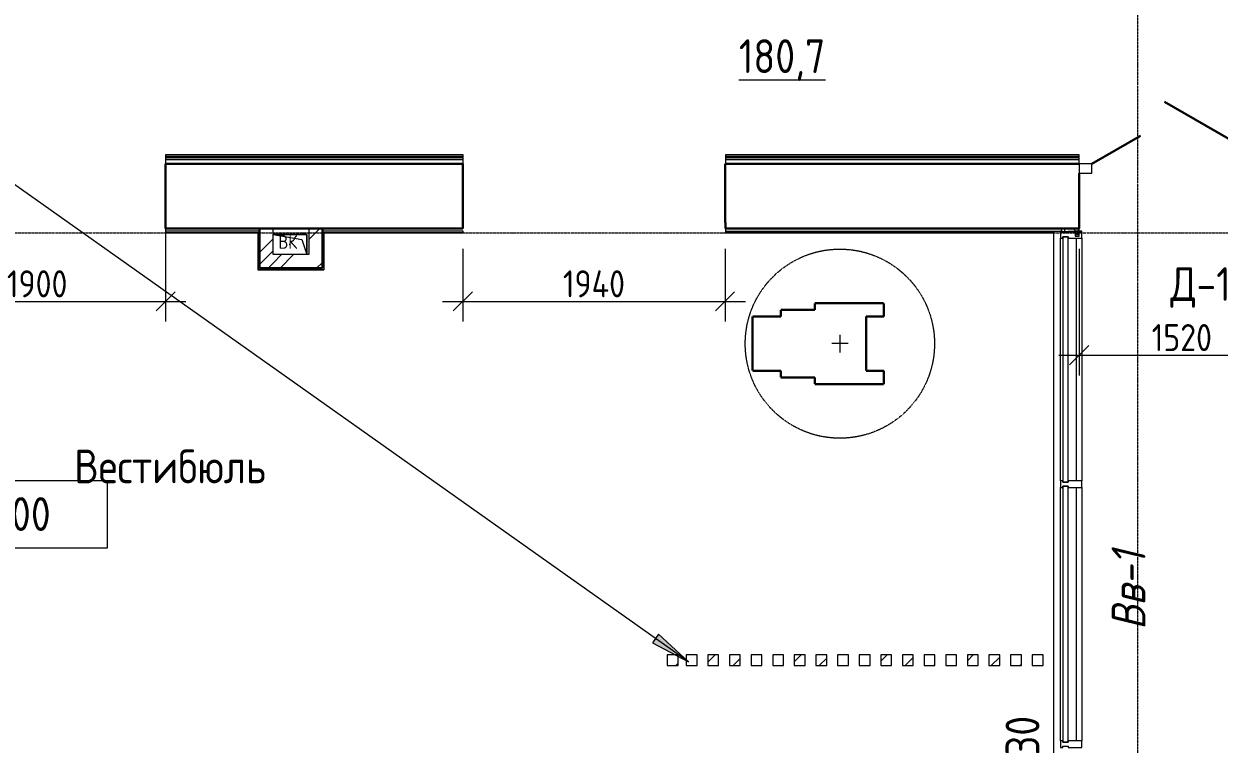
# Model space of a CAD drawing. Header units: millimetres. Extents: x -11345 to 411485, y -9810 to 73012.
# Drawn here: x 54361 to 63204, y 4509 to 9841 of the extents above; entities that cross this region are included whole.
import ezdxf

# ---------------------------------------------------------------- set-up
doc = ezdxf.new("R2010")
doc.units = ezdxf.units.MM
doc.linetypes.add('200_ШТРИХ__ш1_п0_6_', pattern=[1.6, 1, -0.6])
doc.linetypes.add('ADSK_Линия сетки', pattern=[25, 20, -2.5, 0, -2.5])
for name, color, linetype, lineweight in [('Аннотация', 7, 'Continuous', 18), ('Витраж', 7, 'Continuous', 9), ('Двери', 7, 'Continuous', 9), ('Марки', 7, 'Continuous', 20), ('Марки дверей', 7, 'Continuous', 20), ('Марки помещений', 7, 'Continuous', 20), ('Мебель', 7, 'Continuous', 18), ('Обобщенные модели', 7, 'Continuous', 18), ('Ограждение', 7, 'Continuous', 9), ('Оси', 253, 'Continuous', 9), ('Отметки', 7, 'Continuous', 9), ('Панели витража', 7, 'Continuous', 9), ('Перекрытие', 7, 'Continuous', 9), ('Размеры', 7, 'Continuous', 5), ('Стены внутренние', 7, 'Continuous', 18), ('Стены несущие', 7, 'Continuous', 30), ('Стены отделка', 7, 'Continuous', 30), ('Стены штриховка', 7, 'Continuous', 9)]:
    doc.layers.add(name, color=color, linetype=linetype, lineweight=lineweight)
doc.styles.add('GOST Common_2', font='GOST_Common.ttf', dxfattribs={"width": 0.9, "height": 250})
doc.styles.add('GOST Common_3', font='GOST_Common.ttf', dxfattribs={"width": 0.9, "height": 250})
doc.styles.add('GOST Common_5', font='GOST_Common.ttf', dxfattribs={"width": 0.9, "height": 100})
doc.styles.add('GOST Common_7', font='GOST_Common.ttf', dxfattribs={"width": 0.9, "height": 200})
doc.styles.add('GOST Common_B_I', font='', dxfattribs={"width": 0.9, "height": 250})
doc.styles.get('GOST Common_B_I').set_extended_font_data('GOST Common', italic=True, bold=True)
doc.dimstyles.new('ADSK_Основной_2_мм', dxfattribs={"dimscale": 304.8, "dimtxt": 201.142999, "dimasz": 0.463911, "dimexe": 0.492126, "dimexo": 0.492126, "dimgap": 0.098425, "dimtad": 1, "dimrnd": 0.01, "dimdsep": 46, "dimtxsty": 'GOST Common_7', "dimblk1": 'OBLIQUE', "dimblk2": 'OBLIQUE', "dimsah": 1, "dimcen": 0.09, "dimdle": 0.492126, "dimazin": 2, "dimtfac": 1, "dimtdec": 4, "dimtix": 1, "dimtmove": 0, "dimatfit": 3, "dimfxl": 1, "dimtvp": 1, "dimtolj": 1, "dimtzin": 0, "dimlwd": 20, "dimlwe": 20, "dimarcsym": 2})

# ---------------------------------------------------------------- blocks, each defined once
blk = doc.blocks.new('Дверь-Alumark_двупольная с глухим окном_S70 - 1520х2200 алюм ост Д-11л-3421825-План 1-го этажа')
at = {"layer": 'Двери', "lineweight": 30}
for p, q in [((790, 240), (-2.4, 697.5)), ((-540, 240), (-180.6, 447.5))]:
    blk.add_line(p, q, dxfattribs=at)
at = {"layer": 'Двери'}
for p, q in [((-635, 240), (-635, 170)), ((-540, 240), (-635, 240)), ((-540, 170), (-540, 240)), ((790, 240), (790, 170)), ((885, 240), (790, 240)), ((885, 170), (885, 240)), ((-635, 170), (-540, 170)), ((790, 170), (885, 170))]:
    blk.add_line(p, q, dxfattribs=at)
blk = doc.blocks.new('Системная панель - Стекло - 40мм-6487991-План 1-го этажа')
at = {"layer": 'Панели витража', "lineweight": 18}
for p, q in [((907.5, 40), (-907.5, 40)), ((-907.5, 40), (-907.5, 0)), ((-907.5, 0), (907.5, 0)), ((907.5, 0), (907.5, 40))]:
    blk.add_line(p, q, dxfattribs=at)
blk = doc.blocks.new('Системная панель - Стекло - 40мм-6487996-План 1-го этажа')
at = {"layer": 'Панели витража', "lineweight": 18}
for p, q in [((947.5, 40), (-947.5, 40)), ((-947.5, 40), (-947.5, 0)), ((-947.5, 0), (947.5, 0)), ((947.5, 0), (947.5, 40))]:
    blk.add_line(p, q, dxfattribs=at)
blk = doc.blocks.new('Прямоугольный импост - Импост структурный с накладкой - 100мм-6487985-План 1-го этажа')
at = {"layer": 'Витраж'}
for p, q in [((29977, 6459.2), (29977, 8254.2)), ((30094, 6459.2), (30094, 8254.2))]:
    blk.add_line(p, q, dxfattribs=at)
blk = doc.blocks.new('Прямоугольный импост - Импост структурный с накладкой - 100мм-6487995-План 1-го этажа')
at = {"layer": 'Витраж'}
for p, q in [((29977, 4534.2), (29977, 6409.2)), ((30094, 4534.2), (30094, 6409.2))]:
    blk.add_line(p, q, dxfattribs=at)
blk = doc.blocks.new('Прямоугольный импост - Импост структурный с накладкой - 160мм-687480-План 1-го этажа')
at = {"layer": 'Витраж', "lineweight": 18}
for p, q in [((0, 17), (-50, 17)), ((-50, 17), (-50, 0)), ((-50, 0), (-40, 0)), ((-40, 0), (-40, -40)), ((-10, -40), (-10, 0)), ((-10, 0), (0, 0)), ((0, 0), (0, 17)), ((-40, -40), (-50, -40)), ((-50, -40), (-50, -140)), ((0, -40), (-10, -40)), ((0, -140), (0, -40)), ((-50, -140), (0, -140))]:
    blk.add_line(p, q, dxfattribs=at)
blk = doc.blocks.new('Прямоугольный импост - Импост структурный с накладкой - 160мм-687471-План 1-го этажа')
at = {"layer": 'Витраж', "lineweight": 18}
for p, q in [((-25, 0), (-25, 17)), ((-25, 17), (25, 17)), ((-15, 0), (-25, 0)), ((-15, -40), (-15, 0)), ((25, 0), (15, 0)), ((15, 0), (15, -40)), ((25, 17), (25, 0)), ((-25, -140), (-25, -40)), ((-25, -40), (-15, -40)), ((15, -40), (25, -40)), ((25, -40), (25, -140)), ((25, -140), (-25, -140))]:
    blk.add_line(p, q, dxfattribs=at)
blk = doc.blocks.new('Ограждение_куообразное - Ограждение_куообразное-1750661-План 1-го этажа')
at = {"layer": 'Ограждение'}
h = blk.add_hatch(dxfattribs=at)
h.set_pattern_fill('FP_23', color=256, style=0, pattern_type=2)
h.set_pattern_definition([(45, (0, 0), (-106.066, 106.066), [])])
h.paths.add_polyline_path([(18575.7, 5090.2), (18655.7, 5090.2), (18655.7, 5170.2), (18575.7, 5170.2)])
h.paths.add_polyline_path([(28247, 5090.2), (28247, 5170.2), (28167, 5170.2), (28167, 5090.2)])
h.paths.add_polyline_path([(19055.7, 5090.2), (19135.7, 5090.2), (19135.7, 5170.2), (19055.7, 5170.2)])
h.paths.add_polyline_path([(19535.7, 5090.2), (19615.7, 5090.2), (19615.7, 5170.2), (19535.7, 5170.2)])
h.paths.add_polyline_path([(28727, 5090.2), (28727, 5170.2), (28647, 5170.2), (28647, 5090.2)])
h.paths.add_polyline_path([(18815.7, 5090.2), (18815.7, 5170.2), (18735.7, 5170.2), (18735.7, 5090.2)])
h.paths.add_polyline_path([(28841.7, 5090.2), (28887, 5090.2), (28887, 5170.2), (28807, 5170.2), (28807, 5090.2)])
h.paths.add_polyline_path([(28407, 5090.2), (28407, 5170.2), (28327, 5170.2), (28327, 5090.2)])
h.paths.add_polyline_path([(18975.7, 5090.2), (18975.7, 5170.2), (18895.7, 5170.2), (18895.7, 5090.2)])
h.paths.add_polyline_path([(19375.7, 5090.2), (19455.7, 5090.2), (19455.7, 5170.2), (19375.7, 5170.2)])
h.paths.add_polyline_path([(28567, 5090.2), (28567, 5170.2), (28487, 5170.2), (28487, 5090.2)])
h.paths.add_polyline_path([(29447, 5090.2), (29527, 5090.2), (29527, 5170.2), (29447, 5170.2)])
h.paths.add_polyline_path([(19215.7, 5090.2), (19295.7, 5090.2), (19295.7, 5170.2), (19215.7, 5170.2)])
h.paths.add_polyline_path([(29607, 5090.2), (29687, 5090.2), (29687, 5170.2), (29607, 5170.2)])
h.paths.add_polyline_path([(29847, 5090.2), (29847, 5170.2), (29767, 5170.2), (29767, 5090.2)])
h.paths.add_polyline_path([(20335.7, 5090.2), (20415.7, 5090.2), (20415.7, 5170.2), (20335.7, 5170.2)])
h.paths.add_polyline_path([(29207, 5090.2), (29207, 5170.2), (29127, 5170.2), (29127, 5090.2)])
h.paths.add_polyline_path([(20495.7, 5090.2), (20575.7, 5090.2), (20575.7, 5170.2), (20495.7, 5170.2)])
h.paths.add_polyline_path([(20655.7, 5090.2), (20735.7, 5090.2), (20735.7, 5170.2), (20655.7, 5170.2)])
h.paths.add_polyline_path([(29367, 5090.2), (29367, 5170.2), (29287, 5170.2), (29287, 5090.2)])
h.paths.add_polyline_path([(20975.7, 5090.2), (21055.7, 5090.2), (21055.7, 5170.2), (20975.7, 5170.2)])
h.paths.add_polyline_path([(29047, 5090.2), (29047, 5170.2), (28967, 5170.2), (28967, 5090.2)])
h.paths.add_polyline_path([(20815.7, 5090.2), (20895.7, 5090.2), (20895.7, 5170.2), (20815.7, 5170.2)])
h.paths.add_polyline_path([(27367, 5090.2), (27447, 5090.2), (27447, 5170.2), (27367, 5170.2)])
h.paths.add_polyline_path([(21135.7, 5090.2), (21215.7, 5090.2), (21215.7, 5170.2), (21135.7, 5170.2)])
h.paths.add_polyline_path([(27767, 5090.2), (27767, 5170.2), (27687, 5170.2), (27687, 5090.2)])
h.paths.add_polyline_path([(19855.7, 5090.2), (19935.7, 5090.2), (19935.7, 5170.2), (19855.7, 5170.2)])
h.paths.add_polyline_path([(27927, 5090.2), (27927, 5170.2), (27847, 5170.2), (27847, 5090.2)])
h.paths.add_polyline_path([(19695.7, 5090.2), (19775.7, 5090.2), (19775.7, 5170.2), (19695.7, 5170.2)])
h.paths.add_polyline_path([(28087, 5090.2), (28087, 5170.2), (28007, 5170.2), (28007, 5090.2)])
h.paths.add_polyline_path([(20175.7, 5090.2), (20255.7, 5090.2), (20255.7, 5170.2), (20175.7, 5170.2)])
h.paths.add_polyline_path([(27607, 5090.2), (27607, 5170.2), (27527, 5170.2), (27527, 5090.2)])
h.paths.add_polyline_path([(27147, 5090.2), (27147, 5170.2), (27067, 5170.2), (27067, 5090.2), (27125.7, 5090.2)])
h.paths.add_polyline_path([(20015.7, 5090.2), (20095.7, 5090.2), (20095.7, 5170.2), (20015.7, 5170.2)])
h.paths.add_polyline_path([(27287, 5090.2), (27287, 5170.2), (27207, 5170.2), (27207, 5090.2)])
at = {"layer": 'Ограждение', "lineweight": 18}
for p, q in [((27147, 5170.2), (27067, 5170.2)), ((27067, 5170.2), (27067, 5090.2)), ((27147, 5090.2), (27147, 5170.2)), ((27287, 5170.2), (27207, 5170.2)), ((27207, 5170.2), (27207, 5090.2)), ((27287, 5090.2), (27287, 5170.2)), ((27447, 5170.2), (27367, 5170.2)), ((27367, 5170.2), (27367, 5090.2)), ((27447, 5090.2), (27447, 5170.2)), ((27607, 5170.2), (27527, 5170.2)), ((27527, 5170.2), (27527, 5090.2)), ((27607, 5090.2), (27607, 5170.2)), ((27767, 5170.2), (27687, 5170.2)), ((27687, 5170.2), (27687, 5090.2)), ((27767, 5090.2), (27767, 5170.2)), ((27927, 5170.2), (27847, 5170.2)), ((27847, 5170.2), (27847, 5090.2)), ((27927, 5090.2), (27927, 5170.2)), ((28087, 5170.2), (28007, 5170.2)), ((28007, 5170.2), (28007, 5090.2)), ((28087, 5090.2), (28087, 5170.2)), ((28247, 5170.2), (28167, 5170.2)), ((28167, 5170.2), (28167, 5090.2)), ((28247, 5090.2), (28247, 5170.2)), ((28407, 5170.2), (28327, 5170.2)), ((28327, 5170.2), (28327, 5090.2)), ((28407, 5090.2), (28407, 5170.2)), ((28567, 5170.2), (28487, 5170.2)), ((28487, 5170.2), (28487, 5090.2)), ((28567, 5090.2), (28567, 5170.2)), ((28727, 5170.2), (28647, 5170.2)), ((28647, 5170.2), (28647, 5090.2)), ((28727, 5090.2), (28727, 5170.2)), ((28887, 5170.2), (28807, 5170.2)), ((28807, 5170.2), (28807, 5090.2)), ((28887, 5090.2), (28887, 5170.2)), ((29047, 5170.2), (28967, 5170.2)), ((28967, 5170.2), (28967, 5090.2)), ((29047, 5090.2), (29047, 5170.2)), ((29207, 5170.2), (29127, 5170.2)), ((29127, 5170.2), (29127, 5090.2)), ((29207, 5090.2), (29207, 5170.2)), ((29367, 5170.2), (29287, 5170.2)), ((29287, 5170.2), (29287, 5090.2)), ((29367, 5090.2), (29367, 5170.2)), ((29527, 5170.2), (29447, 5170.2)), ((29447, 5170.2), (29447, 5090.2)), ((29527, 5090.2), (29527, 5170.2)), ((29687, 5170.2), (29607, 5170.2)), ((29607, 5170.2), (29607, 5090.2)), ((29687, 5090.2), (29687, 5170.2)), ((29847, 5170.2), (29767, 5170.2)), ((29767, 5170.2), (29767, 5090.2)), ((29847, 5090.2), (29847, 5170.2)), ((27067, 5090.2), (27147, 5090.2)), ((27207, 5090.2), (27287, 5090.2)), ((27367, 5090.2), (27447, 5090.2)), ((27527, 5090.2), (27607, 5090.2)), ((27687, 5090.2), (27767, 5090.2)), ((27847, 5090.2), (27927, 5090.2)), ((28007, 5090.2), (28087, 5090.2)), ((28167, 5090.2), (28247, 5090.2)), ((28327, 5090.2), (28407, 5090.2)), ((28487, 5090.2), (28567, 5090.2)), ((28647, 5090.2), (28727, 5090.2)), ((28807, 5090.2), (28887, 5090.2)), ((28967, 5090.2), (29047, 5090.2)), ((29127, 5090.2), (29207, 5090.2)), ((29287, 5090.2), (29367, 5090.2)), ((29447, 5090.2), (29527, 5090.2)), ((29607, 5090.2), (29687, 5090.2)), ((29767, 5090.2), (29847, 5090.2))]:
    blk.add_line(p, q, dxfattribs=at)
blk = doc.blocks.new('GM_Отверстие прямоугольное _в плите_ - Отверстие-V28-План 1-го этажа')
at = {"layer": 'Обобщенные модели'}
for p, q in [((-75, -125), (-75, 125)), ((-75, 125), (75, 125)), ((75, 125), (-75, 125)), ((-75, 125), (-75, -125)), ((-37.5, 87.5), (75, 125)), ((-75, -125), (-37.5, 87.5))]:
    blk.add_line(p, q, dxfattribs=at)
for start, end in [(360, 180), (180, 360), (60, 165), (300, 360), (195, 270)]:
    blk.add_arc((0, 0), 2.5, start, end, dxfattribs=at)
blk = doc.blocks.new('FRT_2D_Символ _разворот МГН_1 - D1_4_Символ доступности разворота МГН _360__-V38-План 1-го этажа')
at = {"layer": 'Мебель', "color": 98, "linetype": '200_ШТРИХ__ш1_п0_6_', "lineweight": 30, "true_color": 0x004000}
for p, q in [((-300, 325.4), (-300, -185.8)), ((-300, 325.4), (-200, 325.4)), ((-200, 195.4), (-200, 325.4)), ((200, 325.4), (300, 325.4)), ((200, 195.4), (200, 325.4)), ((300, 325.4), (300, -185.8)), ((-200, 195.4), (200, 195.4)), ((-300, -185.8), (-250, -185.8)), ((-250, -185.8), (-250, -435.8)), ((300, -185.8), (250, -185.8)), ((250, -185.8), (250, -435.8)), ((-200, -435.8), (-250, -435.8)), ((-200, -435.8), (-200, -645.8)), ((200, -435.8), (250, -435.8)), ((200, -435.8), (200, -645.8)), ((-200, -645.8), (200, -645.8))]:
    blk.add_line(p, q, dxfattribs=at)
at = {"layer": 'Мебель'}
for p, q in [((-65, 0), (65, 0)), ((0, 60.4), (0, -59.6))]:
    blk.add_line(p, q, dxfattribs=at)
at = {"layer": 'Мебель', "color": 1, "linetype": '200_ШТРИХ__ш1_п0_6_', "lineweight": 9, "true_color": 0xff0000}
blk.add_circle((0, 0), 700, dxfattribs=at)
blk = doc.blocks.new('Высотные отметки - Рамка-12095-План 1-го этажа')
at = {"layer": 'Аннотация', "lineweight": 20}
for p, q in [((-6.5, 0), (-6.5, 5)), ((-6.5, 5), (6.5, 5)), ((6.5, 5), (6.5, 0)), ((6.5, 0), (-6.5, 0))]:
    blk.add_line(p, q, dxfattribs=at)
blk = doc.blocks.new('_Oblique')
at = {"color": 0, "linetype": 'ByBlock', "lineweight": -2}
blk.add_line((-0.5, -0.5), (0.5, 0.5), dxfattribs=at)
blk = doc.blocks.new('DIMBLOCK58-План 1-го этажа')
at = {"layer": 'Defpoints', "color": 0, "transparency": 16777216}
for p in [(62167.9, 8325.2), (63687.9, 8325.2), (63687.9, 7388.6)]:
    blk.add_point(p, dxfattribs=at)
at = {"layer": 'Размеры', "color": 0, "transparency": 16777216}
for p, q in [((62167.9, 8175.2), (62167.9, 7238.6)), ((63687.9, 8175.2), (63687.9, 7238.6)), ((62017.9, 7388.6), (63837.9, 7388.6))]:
    blk.add_line(p, q, dxfattribs=at)
at = {"layer": 'Размеры', "color": 0, "transparency": 16777216, "xscale": 141.4, "yscale": 141.4, "zscale": 141.4, "rotation": 180}
blk.add_blockref('_Oblique', (62167.9, 7388.6), dxfattribs=at)
at = {"layer": 'Размеры', "color": 0, "transparency": 16777216, "xscale": 141.4, "yscale": 141.4, "zscale": 141.4}
blk.add_blockref('_Oblique', (63687.9, 7388.6), dxfattribs=at)
at = {"layer": 'Размеры', "color": 0, "lineweight": 20, "transparency": 16777216, "insert": (62927.9, 7518.6), "char_height": 200, "width": 560.473, "attachment_point": 5, "style": 'GOST Common_7'}
blk.add_mtext('\\A1;1520', dxfattribs=at)
blk = doc.blocks.new('DIMBLOCK59-План 1-го этажа')
at = {"layer": 'Defpoints', "color": 0, "transparency": 16777216}
for p in [(57608.4, 8325.2), (59548.4, 8325.2), (59548.4, 7786.5)]:
    blk.add_point(p, dxfattribs=at)
at = {"layer": 'Размеры', "color": 0, "transparency": 16777216}
for p, q in [((57608.4, 8175.2), (57608.4, 7636.5)), ((59548.4, 8175.2), (59548.4, 7636.5)), ((57458.4, 7786.5), (59698.4, 7786.5))]:
    blk.add_line(p, q, dxfattribs=at)
at = {"layer": 'Размеры', "color": 0, "transparency": 16777216, "xscale": 141.4, "yscale": 141.4, "zscale": 141.4, "rotation": 180}
blk.add_blockref('_Oblique', (57608.4, 7786.5), dxfattribs=at)
at = {"layer": 'Размеры', "color": 0, "transparency": 16777216, "xscale": 141.4, "yscale": 141.4, "zscale": 141.4}
blk.add_blockref('_Oblique', (59548.4, 7786.5), dxfattribs=at)
at = {"layer": 'Размеры', "color": 0, "lineweight": 20, "transparency": 16777216, "insert": (58578.4, 7916.5), "char_height": 200, "width": 580.928, "attachment_point": 5, "style": 'GOST Common_7'}
blk.add_mtext('\\A1;1940', dxfattribs=at)
blk = doc.blocks.new('DIMBLOCK60-План 1-го этажа')
at = {"layer": 'Defpoints', "color": 0, "transparency": 16777216}
for p in [(53509, 8805.2), (55409, 8805.2), (55409, 7786.5)]:
    blk.add_point(p, dxfattribs=at)
at = {"layer": 'Размеры', "color": 0, "transparency": 16777216}
for p, q in [((53509, 8655.2), (53509, 7636.5)), ((55409, 8655.2), (55409, 7636.5)), ((53359, 7786.5), (55559, 7786.5))]:
    blk.add_line(p, q, dxfattribs=at)
at = {"layer": 'Размеры', "color": 0, "transparency": 16777216, "xscale": 141.4, "yscale": 141.4, "zscale": 141.4, "rotation": 180}
blk.add_blockref('_Oblique', (53509, 7786.5), dxfattribs=at)
at = {"layer": 'Размеры', "color": 0, "transparency": 16777216, "xscale": 141.4, "yscale": 141.4, "zscale": 141.4}
blk.add_blockref('_Oblique', (55409, 7786.5), dxfattribs=at)
at = {"layer": 'Размеры', "color": 0, "lineweight": 20, "transparency": 16777216, "insert": (54459, 7916.5), "char_height": 200, "width": 560.473, "attachment_point": 5, "style": 'GOST Common_7'}
blk.add_mtext('\\A1;1900', dxfattribs=at)
blk = doc.blocks.new('оси')
at = {"layer": 'Оси', "linetype": 'ADSK_Линия сетки'}
for p, q in [((37050, -6855.047), (37050, 46377.998)), ((-5146.135, 10450), (62505.288, 10450))]:
    blk.add_line(p, q, dxfattribs=at)

msp = doc.modelspace()

# ---------------------------------------------------------------- hatches: boundary and pattern name
at = {"layer": 'Аннотация', "lineweight": 9}
msp.add_hatch(color=256, dxfattribs=at).paths.add_polyline_path([(59278.80865, 5118.3197), (59056.84395, 5323.96888), (59011.18129, 5259.51287)])
at = {"layer": 'Стены внутренние', "lineweight": 9}
h = msp.add_hatch(dxfattribs=at)
h.set_pattern_fill('FP_12', color=256, style=0, pattern_type=2)
h.set_pattern_definition([(0, (32053.86, 0), (406.4, 101.6), [33.528, -271.272, 33.528, -271.272, -1625.6]), (0, (32053.86, 0), (406.4, 101.6), [-609.6, 33.528, -576.072, 33.528, -271.272, -711.2]), (0, (32053.86, 0), (406.4, 101.6), [-1524, 33.528, -169.672, 33.528, -474.472]), (120, (32206.26, 50.8), (-291.18818, 301.15272), [33.528, -271.272, 33.528, -271.272, -1625.6]), (120, (32206.26, 50.8), (-291.18818, 301.15272), [-609.6, 33.528, -576.072, 33.528, -271.272, -711.2]), (120, (32206.26, 50.8), (-291.18818, 301.15272), [-1524, 33.528, -169.672, 33.528, -474.472]), (240, (32257.06, 254), (-115.21182, -402.75272), [33.528, -271.272, 33.528, -271.272, -1625.6]), (240, (32257.06, 254), (-115.21182, -402.75272), [-609.6, 33.528, -576.072, 33.528, -271.272, -711.2]), (240, (32257.06, 254), (-115.21182, -402.75272), [-1524, 33.528, -169.672, 33.528, -474.472])])
h.paths.add_polyline_path([(70962.86393, 8835.20911), (70962.86393, 8850.20911), (69767.86393, 8850.20911), (69767.86393, 8835.20911), (70706.82102, 8835.20911)])
h.paths.add_polyline_path([(64373.30516, 8835.20911), (68167.86393, 8835.20911), (68167.86393, 8850.20911), (63687.86393, 8850.20911), (63687.86393, 8835.20911)])
h.paths.add_polyline_path([(71992.86393, 8835.20911), (72119.99442, 8835.20911), (72119.99442, 8850.20911), (71992.86393, 8850.20911)])
h.paths.add_polyline_path([(45372.7576, 8835.20911), (45696.86393, 8835.20911), (45696.86393, 8850.20911), (41999.86393, 8850.20911), (41999.86393, 8835.20911), (43261.58565, 8835.20911)])
h.paths.add_polyline_path([(47296.86393, 8835.20911), (53508.98007, 8835.20911), (53508.98007, 8850.20911), (47296.86393, 8850.20911)])
h.paths.add_polyline_path([(40397.14953, 8835.20911), (40399.86393, 8835.20911), (40399.86393, 8850.20911), (39617.95046, 8850.20911), (39617.95046, 8835.20911), (40094.82773, 8835.20911)])
h.paths.add_polyline_path([(56984.20333, 8835.20911), (57611.39801, 8835.20911), (57611.39801, 8850.20911), (55408.98007, 8850.20911), (55408.98007, 8835.20911), (56872.6581, 8835.20911)])
h.paths.add_polyline_path([(62167.86393, 8835.20911), (62167.86393, 8850.20911), (59551.39801, 8850.20911), (59551.39801, 8835.20911), (61734.34022, 8835.20911)])
h = msp.add_hatch(dxfattribs=at)
h.set_pattern_fill('ANSI34', color=256, scale=20, style=0)
h.paths.add_polyline_path([(56203.86393, 8325.20911), (56103.86393, 8325.20911), (56103.86393, 8032.64233), (56203.86393, 8032.64233)])
h = msp.add_hatch(dxfattribs=at)
h.set_pattern_fill('ANSI34', color=256, scale=20, style=0)
h.paths.add_polyline_path([(56568.86393, 8032.64233), (56568.86393, 8325.20911), (56468.86393, 8325.20911), (56468.86393, 8132.64233), (56203.86393, 8132.64233), (56203.86393, 8032.64233)])
h = msp.add_hatch(dxfattribs=at)
h.set_pattern_fill('FP_8', color=256, style=0, pattern_type=2)
h.set_pattern_definition([(45, (32053.86, 0), (-106.066, 106.066), []), (135, (32053.86, 0), (-106.066, -106.066), [])])
h.paths.add_polyline_path([(62087.86393, 2598.2316), (62162.86393, 2598.2316), (62162.86393, 2639.22035), (62062.86393, 2638.2316), (62062.86393, 2598.2316)])
h.paths.add_polyline_path([(62138.44394, 8304.22035), (62138.44394, 8305.20911), (62162.86393, 8305.20911), (62162.86393, 8325.20911), (62062.86393, 8325.20911), (62062.86393, 8304.22035), (62087.86393, 8304.22035)])

# ---------------------------------------------------------------- linework, layer by layer
at = {"layer": 'Аннотация', "lineweight": 9}
for p, q in [((59278.80865, 5118.3197), (50978.59452, 10998.45146)), ((59056.84395, 5323.96888), (59011.18129, 5259.51287)), ((59278.80865, 5118.3197), (59056.84395, 5323.96888)), ((59011.18129, 5259.51287), (59278.80865, 5118.3197))]:
    msp.add_line(p, q, dxfattribs=at)
at = {"layer": 'Перекрытие'}
for p, q in [((57611.39801, 8805.20911), (57611.39801, 8325.20911)), ((57611.39801, 8325.20911), (57608.39801, 8325.20911)), ((61980.86393, 2658.2316), (61980.86393, 8293.20911)), ((62187.86393, 8254.22035), (62187.86393, 6459.22035)), ((62187.86393, 6409.22035), (62187.86393, 4534.22035))]:
    msp.add_line(p, q, dxfattribs=at)
at = {"layer": 'Стены несущие'}
for p, q in [((55408.86393, 8805.20911), (55408.86393, 8325.20911)), ((57608.39801, 8805.20911), (55408.86393, 8805.20911)), ((57608.39801, 8325.20911), (57608.39801, 8805.20911)), ((59548.39801, 8805.20911), (62167.86393, 8805.20911)), ((59548.39801, 8805.20911), (59548.39801, 8370.20911)), ((62167.86393, 8325.20911), (62167.86393, 8735.20911)), ((55408.86393, 8325.20911), (57608.39801, 8325.20911)), ((56103.86393, 8325.20911), (56103.86393, 8032.64233)), ((56568.86393, 8325.20911), (56568.86393, 8032.64233)), ((59548.39801, 8370.20911), (59551.39801, 8370.20911)), ((59551.39801, 8370.20911), (59551.39801, 8325.20911)), ((62167.86393, 8325.20911), (59551.39801, 8325.20911)), ((56103.86393, 8032.64233), (56568.86393, 8032.64233))]:
    msp.add_line(p, q, dxfattribs=at)
at = {"layer": 'Стены отделка', "lineweight": 9}
for p, q in [((55408.98007, 8870.20911), (55408.98007, 8805.20911)), ((57611.39801, 8870.20911), (55408.98007, 8870.20911)), ((57611.39801, 8805.20911), (57611.39801, 8870.20911)), ((59551.39801, 8870.20911), (59551.39801, 8805.20911)), ((62167.86393, 8870.20911), (59551.39801, 8870.20911)), ((62167.86393, 8805.20911), (62167.86393, 8870.20911)), ((57608.39801, 8805.20911), (57611.39801, 8805.20911)), ((56203.86393, 8132.64233), (56203.86393, 8325.20911)), ((56468.86393, 8325.20911), (56468.86393, 8132.64233)), ((59551.39801, 8325.20911), (59551.39801, 8293.20911)), ((62167.86393, 8270.20911), (62167.86393, 8325.20911)), ((56103.86393, 8305.20911), (55408.86393, 8305.20911)), ((55408.86393, 8305.20911), (55408.86393, 8293.20911)), ((55408.86393, 8293.20911), (56091.86393, 8293.20911)), ((56091.86393, 8293.20911), (56091.86393, 8022.64233)), ((57611.39801, 8305.20911), (56568.86393, 8305.20911)), ((56580.86393, 8293.20911), (57611.39801, 8293.20911)), ((56580.86393, 8293.20911), (56580.86393, 8020.88485)), ((57611.39801, 8293.20911), (57611.39801, 8305.20911)), ((59551.39801, 8293.20911), (61982.86393, 8293.20911)), ((61982.86393, 8305.20911), (62037.86393, 8305.20911)), ((61982.86393, 8293.20911), (61982.86393, 8305.20911)), ((62037.86393, 8305.20911), (62037.86393, 8304.22035)), ((62037.86393, 8304.22035), (62187.86393, 8304.22035)), ((62138.44394, 8305.20911), (62138.44394, 8270.20911)), ((62138.44394, 8270.20911), (62167.86393, 8270.20911)), ((62187.86393, 8305.20911), (62167.86393, 8305.20911)), ((62187.86393, 8304.22035), (62187.86393, 8305.20911)), ((56468.86393, 8132.64233), (56203.86393, 8132.64233)), ((56093.86393, 8020.64233), (56580.86393, 8020.88485))]:
    msp.add_line(p, q, dxfattribs=at)
at = {"layer": 'Стены штриховка'}
for p, q in [((57611.39801, 8859.20911), (55408.98007, 8859.20911)), ((57611.39801, 8850.20911), (55408.98007, 8850.20911)), ((62167.86393, 8859.20911), (59551.39801, 8859.20911)), ((62167.86393, 8850.20911), (59551.39801, 8850.20911)), ((57611.39801, 8835.20911), (55408.98007, 8835.20911)), ((62167.86393, 8835.20911), (59551.39801, 8835.20911)), ((62037.86393, 8305.20911), (62037.86393, 8325.20911)), ((62062.86393, 8304.22035), (62062.86393, 8325.20911)), ((62162.86393, 8304.22035), (62162.86393, 8325.20911)), ((55408.86393, 8295.20911), (56093.86393, 8295.20911)), ((56093.86393, 8295.20911), (56093.86393, 8022.64233)), ((56578.86393, 8295.20911), (56578.86393, 8022.64233)), ((56578.86393, 8295.20911), (57611.39801, 8295.20911)), ((59551.39801, 8305.20911), (61982.86393, 8305.20911)), ((59551.39801, 8295.20911), (61982.86393, 8295.20911)), ((62167.86393, 8305.20911), (62138.44394, 8305.20911)), ((62138.44394, 8290.20911), (62167.86393, 8290.20911)), ((62138.44394, 8281.20911), (62167.86393, 8281.20911)), ((56091.86393, 8022.64233), (56091.86393, 8020.64233)), ((56091.86393, 8020.64233), (56093.86393, 8020.64233)), ((56093.86393, 8022.64233), (56578.86393, 8022.64233)), ((56103.86393, 8032.64233), (56103.86393, 8034.64233)), ((56105.86393, 8032.64233), (56103.86393, 8032.64233))]:
    msp.add_line(p, q, dxfattribs=at)

# ---------------------------------------------------------------- block references
msp.add_blockref('оси', (25553.42928, -2155))
at = {"layer": 'Витраж', "rotation": 89.99999999999991}
msp.add_blockref('Прямоугольный импост - Импост структурный с накладкой - 160мм-687480-План 1-го этажа', (62047.86393, 8304.22035), dxfattribs=at)
at = {"layer": 'Витраж'}
for name in ['Прямоугольный импост - Импост структурный с накладкой - 100мм-6487985-План 1-го этажа', 'Прямоугольный импост - Импост структурный с накладкой - 100мм-6487995-План 1-го этажа']:
    msp.add_blockref(name, (32053.86393, 0), dxfattribs=at)
at = {"layer": 'Витраж', "extrusion": (0, 0, -1), "rotation": 270.0000000000001}
for p in [(-62047.86393, 6434.22035), (-62047.86393, 4509.22035)]:
    msp.add_blockref('Прямоугольный импост - Импост структурный с накладкой - 160мм-687471-План 1-го этажа', p, dxfattribs=at)
at = {"layer": 'Двери'}
msp.add_blockref('Дверь-Alumark_двупольная с глухим окном_S70 - 1520х2200 алюм ост Д-11л-3421825-План 1-го этажа', (62802.86393, 8565.20911), dxfattribs=at)
at = {"layer": 'Мебель', "color": 1, "true_color": 0xff0000, "rotation": 269.9999999999996}
msp.add_blockref('FRT_2D_Символ _разворот МГН_1 - D1_4_Символ доступности разворота МГН _360__-V38-План 1-го этажа', (60397.86393, 7473.49009), dxfattribs=at)
at = {"layer": 'Обобщенные модели', "rotation": 269.9999999999994}
msp.add_blockref('GM_Отверстие прямоугольное _в плите_ - Отверстие-V28-План 1-го этажа', (56328.86393, 8207.64233), dxfattribs=at)
at = {"layer": 'Ограждение'}
msp.add_blockref('Ограждение_куообразное - Ограждение_куообразное-1750661-План 1-го этажа', (32053.86393, 0), dxfattribs=at)
at = {"layer": 'Отметки', "lineweight": 20, "xscale": 99.99999999999993, "yscale": 99.99999999999993, "zscale": 99.99999999999993}
msp.add_blockref('Высотные отметки - Рамка-12095-План 1-го этажа', (54326.62573, 5960.57904), dxfattribs=at)
at = {"layer": 'Панели витража', "rotation": 269.9999999999999}
for name, p in [('Системная панель - Стекло - 40мм-6487991-План 1-го этажа', (62047.86393, 7356.72035)), ('Системная панель - Стекло - 40мм-6487996-План 1-го этажа', (62047.86393, 5471.72035))]:
    msp.add_blockref(name, p, dxfattribs=at)

# ---------------------------------------------------------------- texts
at = {"layer": 'Аннотация', "color": 251, "lineweight": 9, "true_color": 0x4b4b4b, "insert": (56244.65448, 8275.53351), "char_height": 100, "width": 156.348, "attachment_point": 1, "line_spacing_factor": 1.022766, "style": 'GOST Common_5'}
msp.add_mtext('\\pxt3.6,7.2,10.8,14.4,18,21.6,25.2,28.8,32.4,36,39.6,43.2,46.8,50.4,54,57.6,61.2,64.8,68.4,72,75.6,79.2,82.8,86.4,90,93.6,97.2,100.8,104.4,108,111.6,115.2;{ВК}', dxfattribs=at)
at = {"layer": 'Аннотация', "color": 1, "lineweight": 9, "true_color": 0xff0000, "insert": (61623.97859, 3957.96897), "char_height": 250, "width": 811.737, "attachment_point": 1, "rotation": 90, "line_spacing_factor": 1.022766, "style": 'GOST Common_2'}
msp.add_mtext('\\pxt1.44,2.88,4.32,5.76,7.2,8.64,10.08,11.52,12.96,14.4,15.84,17.28,18.72,20.16,21.6,23.04,24.48,25.92,27.36,28.8,30.24,31.68,33.12,34.56,36,37.44,38.88,40.32,41.76,43.2,44.64,46.08;{EIW30}', dxfattribs=at)
at = {"layer": 'Марки', "lineweight": 9, "insert": (62533.31497, 5646.80279), "char_height": 250, "width": 648.9, "attachment_point": 5, "rotation": 90, "line_spacing_factor": 1.022766, "style": 'GOST Common_B_I'}
msp.add_mtext('\\pxqc,t4.572,9.144,13.716,18.288,22.86,27.432,32.004,36.576,41.148,45.72,50.292,54.864,59.436,64.008,68.58,73.152,77.724,82.296,86.868,91.44,96.012,100.584,105.156,109.728,114.3,118.872,123.444,128.016,132.588,137.16,141.732,146.304;{Вв-1}', dxfattribs=at)
at = {"layer": 'Марки дверей', "lineweight": 9, "insert": (63201.65796, 7889.25266), "char_height": 250, "width": 756, "attachment_point": 5, "line_spacing_factor": 1.022766, "style": 'GOST Common_2'}
msp.add_mtext('\\pxqc,t1.8,3.6,5.4,7.2,9,10.8,12.6,14.4,16.2,18,19.8,21.6,23.4,25.2,27,28.8,30.6,32.4,34.2,36,37.8,39.6,41.4,43.2,45,46.8,48.6,50.4,52.2,54,55.8,57.6;{Д-11л}', dxfattribs=at)
at = {"layer": 'Марки помещений', "lineweight": 9, "char_height": 250, "attachment_point": 5, "line_spacing_factor": 1.022766, "style": 'GOST Common_2'}
for s, insert, width in [('\\pxqc,t1.8,3.6,5.4,7.2,9,10.8,12.6,14.4,16.2,18,19.8,21.6,23.4,25.2,27,28.8,30.6,32.4,34.2,36,37.8,39.6,41.4,43.2,45,46.8,48.6,50.4,52.2,54,55.8,57.6;{\\L180,7}', (59970.37754, 9572.55497), 678.6), ('\\pxqc,t1.8,3.6,5.4,7.2,9,10.8,12.6,14.4,16.2,18,19.8,21.6,23.4,25.2,27,28.8,30.6,32.4,34.2,36,37.8,39.6,41.4,43.2,45,46.8,48.6,50.4,52.2,54,55.8,57.6;{Вестибюль}', (55443.55577, 6564.87965), 1530)]:
    msp.add_mtext(s, dxfattribs=dict(at, insert=insert, width=width))
at = {"layer": 'Отметки', "lineweight": 20, "insert": (53897.94966, 6337.28611), "char_height": 250, "width": 1028.8225687, "attachment_point": 1, "line_spacing_factor": 1.022761, "style": 'GOST Common_3'}
msp.add_mtext('0,000', dxfattribs=at)

# ---------------------------------------------------------------- dimensions: what is measured, and where the dimension line sits
at = {"layer": 'Размеры', "lineweight": 20}
for base, p1, p2, override, picture, middle in [((55408.98007, 7786.51155), (53508.98007, 8805.20911), (55408.98007, 8805.20911), {"dimpost": '<>', "dimfxl": 1900, "dimlwd": 65535, "dimlwe": 65535}, 'DIMBLOCK60-План 1-го этажа', (54458.98007, 7916.51155)), ((59548.39801, 7786.51155), (57608.39801, 8325.20911), (59548.39801, 8325.20911), {"dimpost": '<>', "dimfxl": 1940, "dimlwd": 65535, "dimlwe": 65535}, 'DIMBLOCK59-План 1-го этажа', (58578.39801, 7916.51155)), ((63687.86393, 7388.57573), (62167.86393, 8325.20911), (63687.86393, 8325.20911), {"dimpost": '<>', "dimfxl": 1520, "dimlwd": 65535, "dimlwe": 65535}, 'DIMBLOCK58-План 1-го этажа', (62927.86393, 7518.57573))]:
    dim = msp.add_linear_dim(base=base, p1=p1, p2=p2, dimstyle='ADSK_Основной_2_мм', override=override, dxfattribs=at)
    dim.commit()
    dim.dimension.update_dxf_attribs({"geometry": picture, "text_midpoint": middle})

doc.saveas('drawing.dxf')
